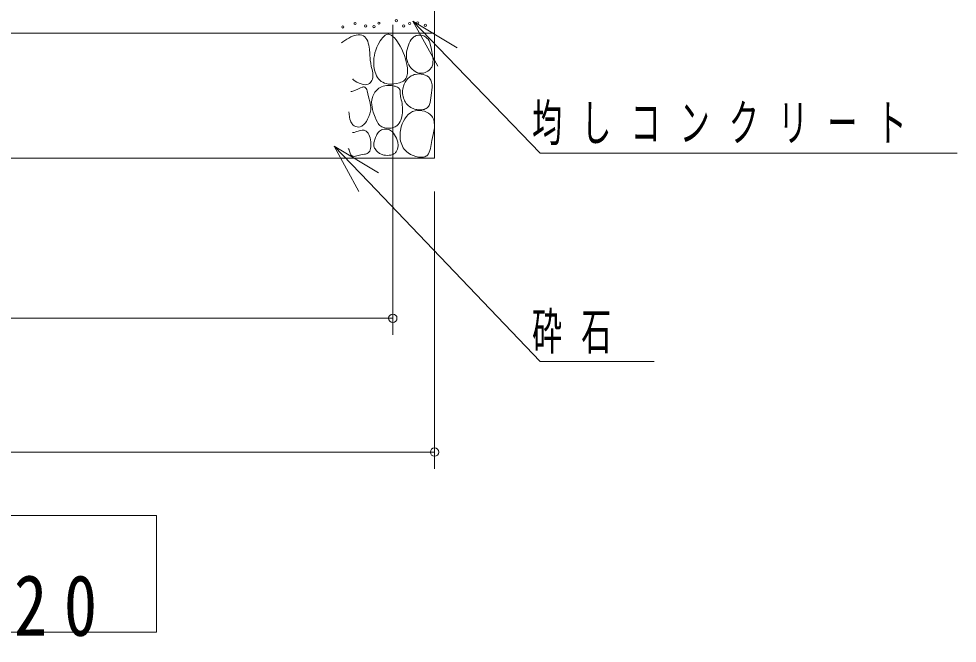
# Model space of a CAD drawing. Units: millimetres on the paper. Extents: x 0 to 420, y -594 to 297.
# Drawn here: x 333.9 to 390.2, y -554.6 to -517.1 of the extents above; entities that cross this region are included whole.
import ezdxf

# ---------------------------------------------------------------- set-up
doc = ezdxf.new("R2010")
doc.units = ezdxf.units.MM
for name, color, linetype, lineweight in [('0_2', 7, 'Continuous', 13), ('2D_DIMENSION', 7, 'Continuous', 13), ('HAT', 7, 'Continuous', 13), ('TEXT', 7, 'Continuous', 13)]:
    doc.layers.add(name, color=color, linetype=linetype, lineweight=lineweight)
doc.styles.add('ＭＳ ゴシック', font='')
doc.styles.get('ＭＳ ゴシック').set_extended_font_data('MS Gothic')

msp = doc.modelspace()

# ---------------------------------------------------------------- linework, layer by layer
at = {"layer": '0_2'}
for p, q in [((358.88, -515.516), (358.88, -525.516)), ((253.88, -518.016), (358.88, -518.016)), ((253.88, -525.516), (358.88, -525.516))]:
    msp.add_line(p, q, dxfattribs=at)
msp.add_lwpolyline([(273.733, -553.943), (342.204, -553.943), (342.204, -546.943), (273.733, -546.943)], close=True, dxfattribs=at)
at = {"layer": '2D_DIMENSION'}
for p, q in [((356.38, -517.516), (356.38, -536.116)), ((358.88, -527.516), (358.88, -544.145)), ((256.88, -535.116), (355.88, -535.116)), ((356.38, -535.116), (355.88, -535.116)), ((358.38, -543.145), (254.38, -543.145)), ((358.88, -543.145), (358.38, -543.145))]:
    msp.add_line(p, q, dxfattribs=at)
for centre in [(356.38, -535.116), (358.88, -543.145)]:
    msp.add_circle(centre, 0.25, dxfattribs=at)
at = {"layer": 'HAT'}
for points in [[(353.293, -518.591), (353.389, -518.526), (353.614, -518.381), (353.742, -518.306), (353.871, -518.238), (354.031, -518.17), (354.176, -518.128), (354.308, -518.108), (354.426, -518.111), (354.531, -518.133), (354.623, -518.174), (354.702, -518.231), (354.769, -518.302), (354.827, -518.392), (354.873, -518.494), (354.909, -518.606), (354.936, -518.725), (354.972, -518.978), (354.994, -519.232), (355.029, -519.622), (355.055, -519.811), (355.09, -520.002), (355.134, -520.196), (355.171, -520.392), (355.182, -520.489), (355.184, -520.585), (355.176, -520.679), (355.154, -520.772), (355.125, -520.845), (355.085, -520.915), (355.035, -520.977), (354.973, -521.03), (354.899, -521.07), (354.815, -521.096), (354.718, -521.104), (354.609, -521.093), (354.483, -521.058), (354.354, -521.006), (354.23, -520.945), (354.121, -520.882), (354.037, -520.826), (353.988, -520.784), (353.979, -520.77), (353.983, -520.763), (354.031, -520.772)], [(353.871, -521.51), (353.926, -521.506), (353.983, -521.495), (354.098, -521.457), (354.328, -521.348), (354.437, -521.295), (354.538, -521.256), (354.585, -521.244), (354.628, -521.239), (354.668, -521.241), (354.705, -521.253), (354.75, -521.286), (354.788, -521.337), (354.819, -521.401), (354.846, -521.477), (354.891, -521.65), (354.929, -521.83), (355.019, -522.201), (355.049, -522.369), (355.057, -522.452), (355.058, -522.536), (355.052, -522.615), (355.04, -522.695), (354.999, -522.856), (354.939, -523.017), (354.865, -523.177), (354.796, -523.304), (354.716, -523.421), (354.671, -523.473), (354.623, -523.52), (354.57, -523.561), (354.512, -523.594), (354.426, -523.627), (354.334, -523.643), (354.238, -523.64), (354.144, -523.616), (354.098, -523.596), (354.053, -523.569), (354.01, -523.537), (353.97, -523.498), (353.932, -523.453), (353.897, -523.4), (353.866, -523.341), (353.839, -523.274), (353.808, -523.169), (353.784, -523.058), (353.755, -522.853), (353.744, -522.73), (353.742, -522.76)], [(353.967, -523.979), (354.062, -523.962), (354.158, -523.937), (354.353, -523.879), (354.448, -523.855), (354.539, -523.839), (354.626, -523.836), (354.666, -523.841), (354.705, -523.851), (354.742, -523.866), (354.777, -523.886), (354.81, -523.912), (354.841, -523.941), (354.87, -523.975), (354.897, -524.013), (354.945, -524.098), (354.985, -524.195), (355.017, -524.3), (355.041, -524.411), (355.058, -524.524), (355.066, -524.628), (355.068, -524.731), (355.062, -524.829), (355.048, -524.922), (355.025, -525.008), (354.993, -525.083), (354.973, -525.117), (354.95, -525.147), (354.925, -525.174), (354.897, -525.198), (354.849, -525.227), (354.796, -525.248), (354.736, -525.264), (354.673, -525.276), (354.534, -525.297), (354.384, -525.326), (354.224, -525.371), (354.146, -525.39), (354.071, -525.401), (354.036, -525.401), (354.002, -525.398), (353.969, -525.39), (353.939, -525.377), (353.91, -525.359), (353.884, -525.334), (353.86, -525.302), (353.839, -525.262), (353.818, -525.207), (353.8, -525.147), (353.769, -525.032), (353.756, -524.988), (353.742, -524.96), (353.734, -524.954), (353.727, -524.953), (353.719, -524.96), (353.71, -524.973)]]:
    msp.add_lwpolyline(points, dxfattribs=at)
for points in [[(356.437, -521.061), (356.61, -521.027), (356.784, -520.984), (356.867, -520.956), (356.945, -520.923), (357.016, -520.883), (357.079, -520.836), (357.129, -520.784), (357.17, -520.724), (357.204, -520.659), (357.229, -520.587), (357.248, -520.511), (357.26, -520.431), (357.267, -520.261), (357.254, -520.082), (357.226, -519.901), (357.188, -519.723), (357.143, -519.553), (357.081, -519.351), (357.01, -519.163), (356.926, -518.977), (356.822, -518.783), (356.666, -518.532), (356.577, -518.41), (356.484, -518.299), (356.386, -518.205), (356.287, -518.132), (356.236, -518.106), (356.185, -518.088), (356.135, -518.078), (356.084, -518.078), (356.002, -518.098), (355.922, -518.141), (355.844, -518.203), (355.768, -518.282), (355.696, -518.374), (355.628, -518.474), (355.507, -518.687), (355.426, -518.856), (355.361, -519.022), (355.309, -519.185), (355.271, -519.346), (355.247, -519.508), (355.236, -519.67), (355.237, -519.835), (355.25, -520.002), (355.288, -520.233), (355.318, -520.346), (355.355, -520.457), (355.402, -520.563), (355.458, -520.663), (355.525, -520.754), (355.603, -520.836), (355.689, -520.904), (355.784, -520.96), (355.887, -521.006), (355.995, -521.041), (356.106, -521.064), (356.218, -521.075), (356.329, -521.074)], [(358.715, -519.104), (358.677, -518.888), (358.629, -518.671), (358.596, -518.567), (358.552, -518.47), (358.497, -518.381), (358.426, -518.302), (358.367, -518.255), (358.301, -518.214), (358.23, -518.181), (358.155, -518.155), (358.077, -518.138), (358, -518.13), (357.923, -518.131), (357.849, -518.142), (357.795, -518.157), (357.744, -518.178), (357.696, -518.204), (357.649, -518.235), (357.564, -518.31), (357.488, -518.4), (357.421, -518.501), (357.362, -518.612), (357.313, -518.728), (357.271, -518.848), (357.234, -518.986), (357.208, -519.124), (357.195, -519.261), (357.194, -519.395), (357.207, -519.528), (357.235, -519.657), (357.277, -519.783), (357.336, -519.906), (357.396, -520.003), (357.465, -520.096), (357.544, -520.181), (357.632, -520.256), (357.726, -520.32), (357.826, -520.37), (357.932, -520.404), (358.041, -520.419), (358.134, -520.417), (358.227, -520.402), (358.318, -520.375), (358.405, -520.338), (358.488, -520.29), (358.563, -520.234), (358.628, -520.169), (358.683, -520.098), (358.714, -520.046), (358.739, -519.99), (358.758, -519.933), (358.773, -519.873), (358.789, -519.749), (358.79, -519.621), (358.78, -519.49), (358.762, -519.358)], [(358.651, -521.894), (358.703, -521.584), (358.723, -521.422), (358.734, -521.261), (358.73, -521.105), (358.721, -521.03), (358.707, -520.958), (358.687, -520.889), (358.661, -520.824), (358.628, -520.764), (358.587, -520.708), (358.551, -520.669), (358.511, -520.634), (358.419, -520.572), (358.315, -520.523), (358.202, -520.487), (358.083, -520.465), (357.961, -520.457), (357.839, -520.463), (357.721, -520.483), (357.657, -520.501), (357.596, -520.524), (357.48, -520.581), (357.373, -520.654), (357.278, -520.74), (357.193, -520.839), (357.12, -520.947), (357.061, -521.065), (357.015, -521.189), (356.992, -521.277), (356.975, -521.366), (356.966, -521.457), (356.963, -521.548), (356.967, -521.64), (356.978, -521.731), (356.996, -521.82), (357.02, -521.908), (357.051, -521.994), (357.09, -522.076), (357.135, -522.155), (357.187, -522.229), (357.246, -522.299), (357.311, -522.363), (357.384, -522.421), (357.464, -522.472), (357.531, -522.507), (357.601, -522.537), (357.675, -522.563), (357.75, -522.583), (357.826, -522.599), (357.903, -522.61), (357.979, -522.615), (358.054, -522.616), (358.127, -522.61), (358.198, -522.599), (358.265, -522.582), (358.328, -522.56), (358.386, -522.531), (358.438, -522.496), (358.484, -522.455), (358.523, -522.408), (358.553, -522.354), (358.577, -522.295), (358.596, -522.232), (358.61, -522.166)], [(356.854, -521.894), (356.84, -521.831), (356.832, -521.764), (356.83, -521.627), (356.823, -521.496), (356.811, -521.436), (356.79, -521.381), (356.757, -521.332), (356.712, -521.29), (356.658, -521.255), (356.596, -521.225), (356.529, -521.201), (356.457, -521.182), (356.309, -521.157), (356.2, -521.147), (356.095, -521.146), (355.992, -521.152), (355.893, -521.167), (355.798, -521.191), (355.707, -521.223), (355.621, -521.265), (355.539, -521.317), (355.474, -521.369), (355.412, -521.426), (355.356, -521.49), (355.304, -521.558), (355.257, -521.63), (355.217, -521.705), (355.182, -521.783), (355.154, -521.862), (355.121, -522.007), (355.108, -522.153), (355.113, -522.302), (355.132, -522.451), (355.165, -522.601), (355.208, -522.751), (355.314, -523.049), (355.38, -523.208), (355.456, -523.356), (355.5, -523.425), (355.549, -523.488), (355.605, -523.545), (355.667, -523.594), (355.719, -523.626), (355.773, -523.653), (355.892, -523.693), (356.02, -523.715), (356.152, -523.72), (356.283, -523.706), (356.409, -523.676), (356.526, -523.628), (356.58, -523.597), (356.63, -523.562), (356.706, -523.492), (356.769, -523.411), (356.821, -523.32), (356.863, -523.222), (356.896, -523.119), (356.921, -523.012), (356.939, -522.902), (356.951, -522.792), (356.958, -522.675), (356.96, -522.56), (356.956, -522.445), (356.947, -522.333), (356.932, -522.222), (356.912, -522.112), (356.886, -522.003)], [(358.715, -524.46), (358.807, -524.081), (358.845, -523.882), (358.87, -523.683), (358.875, -523.489), (358.869, -523.396), (358.855, -523.305), (358.834, -523.218), (358.804, -523.136), (358.765, -523.058), (358.715, -522.985), (358.627, -522.892), (358.521, -522.813), (358.401, -522.747), (358.27, -522.696), (358.133, -522.662), (357.993, -522.644), (357.854, -522.645), (357.721, -522.664), (357.643, -522.686), (357.569, -522.714), (357.498, -522.75), (357.43, -522.791), (357.305, -522.892), (357.193, -523.012), (357.096, -523.149), (357.012, -523.299), (356.942, -523.459), (356.886, -523.626), (356.837, -523.845), (356.822, -523.955), (356.813, -524.065), (356.811, -524.175), (356.816, -524.284), (356.828, -524.39), (356.848, -524.495), (356.876, -524.597), (356.911, -524.697), (356.955, -524.792), (357.007, -524.884), (357.068, -524.97), (357.137, -525.052), (357.216, -525.128), (357.304, -525.198), (357.445, -525.286), (357.599, -525.358), (357.76, -525.412), (357.923, -525.446), (358.08, -525.456), (358.155, -525.452), (358.226, -525.441), (358.292, -525.423), (358.354, -525.399), (358.41, -525.366), (358.459, -525.326), (358.521, -525.248), (358.568, -525.155), (358.603, -525.049), (358.63, -524.934), (358.671, -524.693)], [(356.373, -525.294), (356.413, -525.279), (356.45, -525.258), (356.485, -525.233), (356.517, -525.204), (356.546, -525.172), (356.573, -525.135), (356.598, -525.096), (356.619, -525.055), (356.654, -524.967), (356.678, -524.873), (356.692, -524.778), (356.694, -524.685), (356.689, -524.619), (356.678, -524.555), (356.662, -524.494), (356.642, -524.434), (356.593, -524.318), (356.534, -524.204), (356.476, -524.102), (356.411, -524.006), (356.374, -523.961), (356.335, -523.92), (356.292, -523.883), (356.245, -523.851), (356.175, -523.816), (356.099, -523.791), (356.02, -523.776), (355.938, -523.771), (355.857, -523.776), (355.778, -523.791), (355.703, -523.816), (355.635, -523.851), (355.585, -523.887), (355.54, -523.93), (355.499, -523.978), (355.463, -524.03), (355.43, -524.086), (355.4, -524.145), (355.347, -524.268), (355.298, -524.397), (355.277, -524.461), (355.261, -524.526), (355.249, -524.59), (355.242, -524.654), (355.243, -524.718), (355.25, -524.781), (355.265, -524.841), (355.288, -524.901), (355.317, -524.958), (355.351, -525.013), (355.392, -525.065), (355.437, -525.113), (355.486, -525.158), (355.539, -525.198), (355.585, -525.227), (355.633, -525.253), (355.682, -525.275), (355.733, -525.294), (355.785, -525.31), (355.838, -525.323), (355.946, -525.339), (356.055, -525.344), (356.164, -525.338), (356.27, -525.321)]]:
    msp.add_lwpolyline(points, close=True, dxfattribs=at)
for centre in [(356.593, -517.263), (353.384, -517.641), (354.118, -517.431), (354.747, -517.578), (355.25, -517.62), (355.544, -517.41), (357.033, -517.578), (357.389, -517.431), (357.872, -517.389), (358.333, -517.536)]:
    msp.add_circle(centre, 0.0663, dxfattribs=at)
at = {"layer": 'TEXT'}
for p, q in [((357.574, -517.283), (359.657, -519.442)), ((357.574, -517.283), (360.236, -518.884)), ((359.079, -520), (357.574, -517.283)), ((359.657, -519.442), (365.225, -525.213)), ((352.858, -524.788), (354.932, -526.956)), ((352.858, -524.788), (355.512, -526.4)), ((354.351, -527.511), (352.858, -524.788)), ((365.225, -525.213), (390.23, -525.213)), ((354.932, -526.956), (365.225, -537.713)), ((365.225, -537.713), (372.06, -537.713))]:
    msp.add_line(p, q, dxfattribs=at)

# ---------------------------------------------------------------- texts
at = {"layer": 'TEXT', "attachment_point": 7, "style": 'ＭＳ ゴシック'}
for s, insert, char_height in [('\\T1.64;\\W0.6;均しコンクリート', (364.731, -524.73), 2.199), ('\\T1.64;\\W0.6;砕石', (364.731, -537.23), 2.199), ('\\T1.5;\\W0.8;Ｆ１基礎断面図\\~S=1／20', (273.683, -554.61), 3.666)]:
    msp.add_mtext(s, dxfattribs=dict(at, insert=insert, char_height=char_height))

doc.saveas('drawing.dxf')
